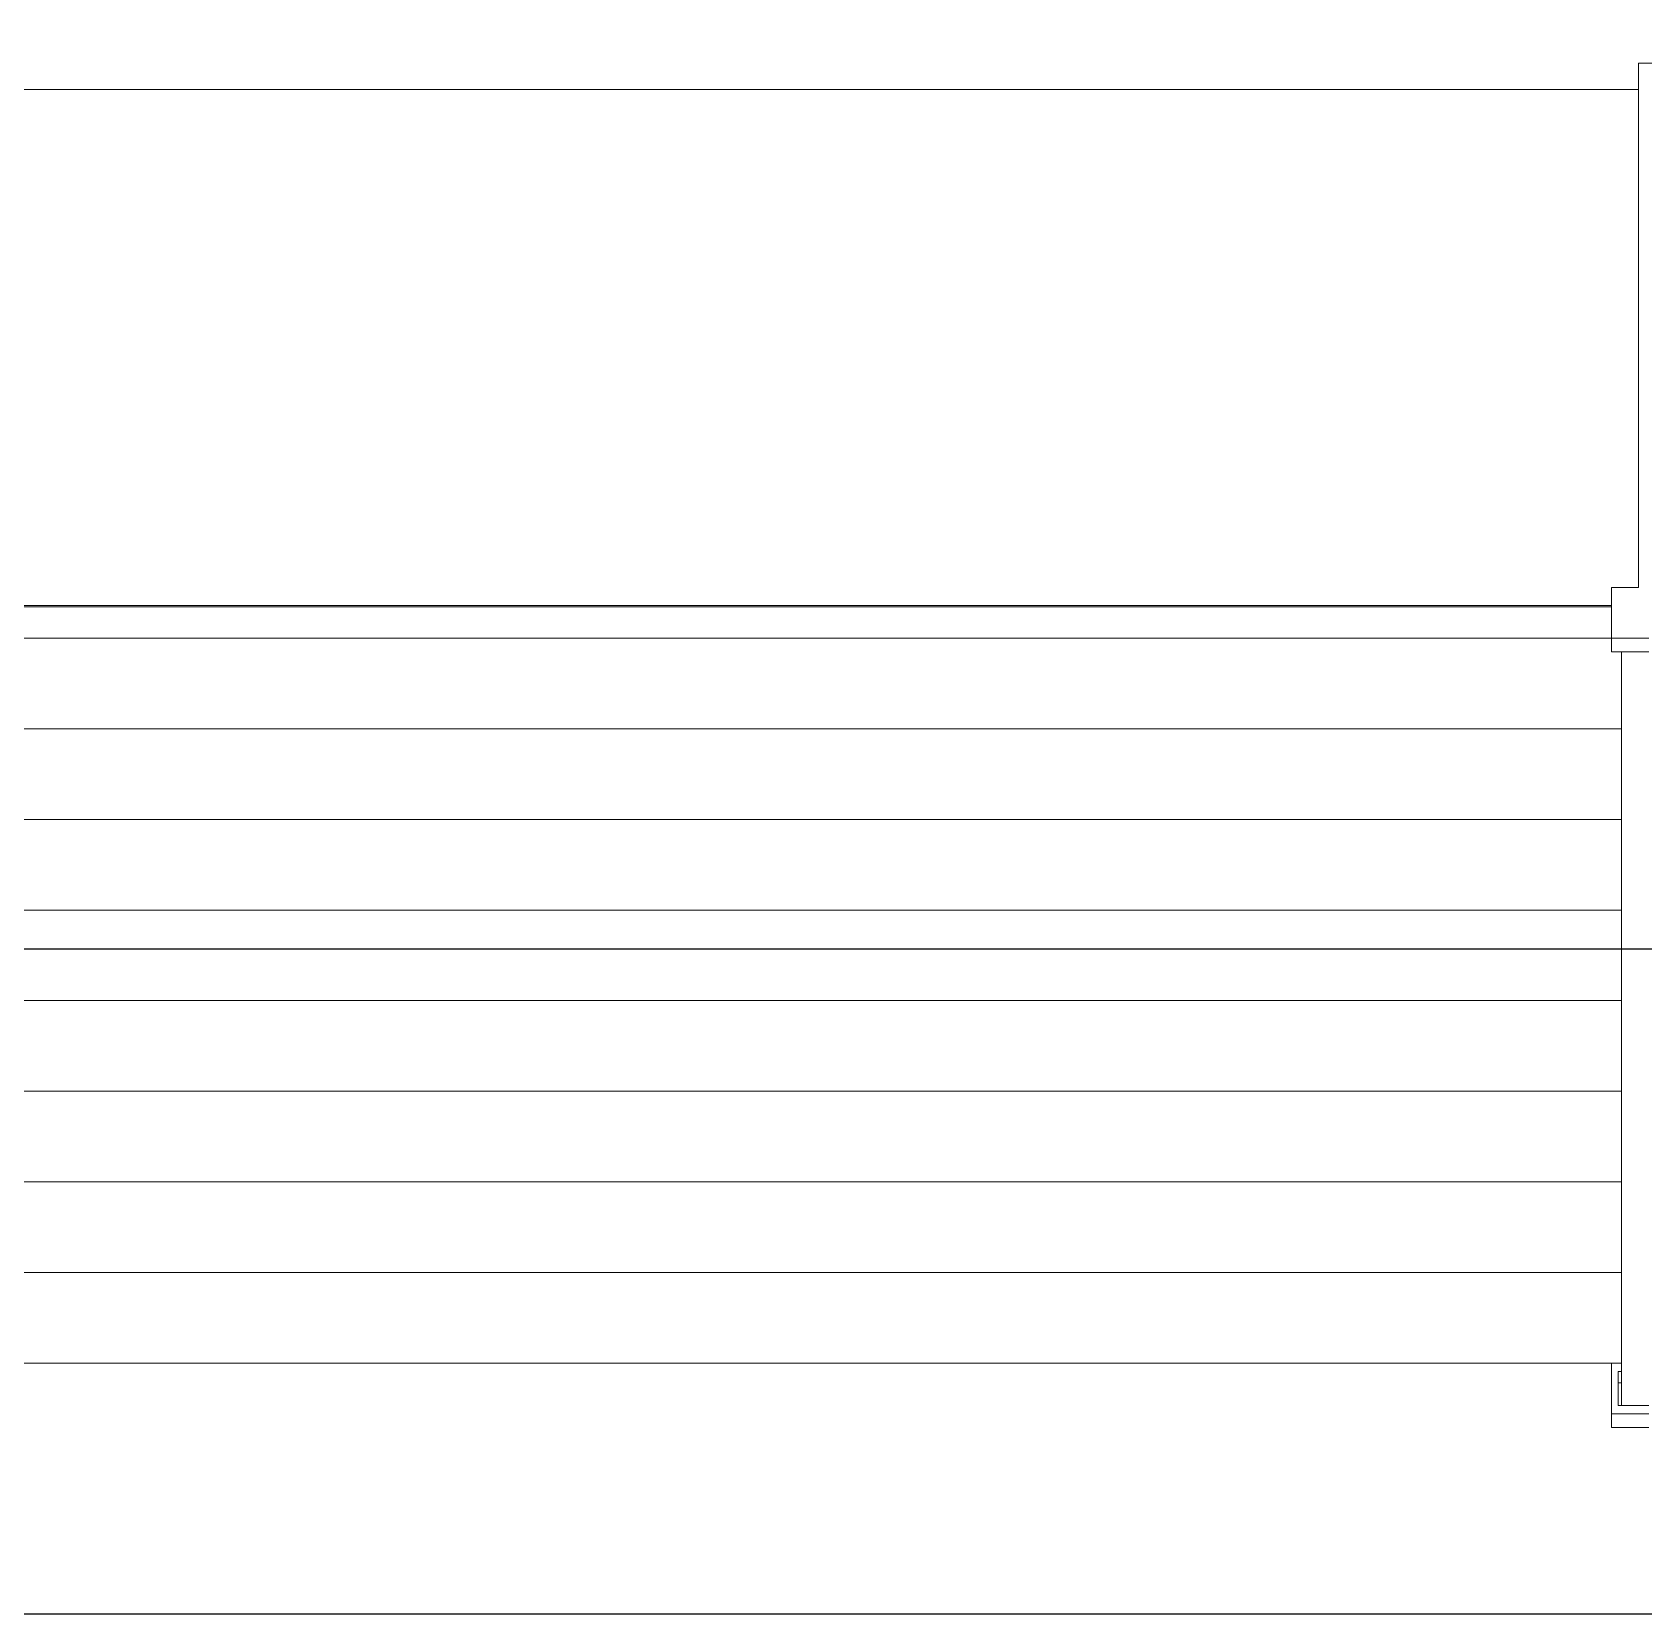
# Model space of a CAD drawing. Extents: x 27938 to 1507990, y 110129 to 923079.
# Drawn here: x 860691.6 to 861055.2, y 517540.4 to 517897.4 of the extents above; entities that cross this region are included whole.
import ezdxf

# ---------------------------------------------------------------- set-up
doc = ezdxf.new("R2010")
doc.units = 0
doc.header["$LTSCALE"] = 1000
doc.header["$MEASUREMENT"] = 0
doc.layers.add('平面-空调预留孔', color=173, linetype='Continuous', lineweight=15)
doc.layers.add('看线', color=251, linetype='Continuous')

# ---------------------------------------------------------------- blocks, each defined once
blk = doc.blocks.new('gdgdgdrgdfsfs')
at = {"layer": '平面-空调预留孔'}
for p, q in [((701373.32, 763967.56), (701455.02, 763967.56)), ((701455.02, 763967.56), (701455.02, 763849.22)), ((703030.02, 763961.62), (701455.02, 763961.62)), ((701455.02, 763849.22), (701461.18, 763849.22)), ((701461.18, 763849.22), (701461.18, 763834.7)), ((703023.86, 763845.19), (701461.18, 763845.19)), ((703023.86, 763844.89), (701461.18, 763844.89)), ((701461.18, 763837.76), (701452.7, 763837.76)), ((703023.86, 763837.79), (701461.18, 763837.79)), ((701452.7, 763834.7), (701461.18, 763834.7)), ((701458.87, 763834.7), (701458.87, 763664.59)), ((703026.17, 763817.33), (701458.87, 763817.33)), ((703026.17, 763796.87), (701458.87, 763796.87)), ((703026.17, 763776.42), (701458.87, 763776.42)), ((703026.17, 763755.96), (701458.87, 763755.96)), ((703026.17, 763735.5), (701458.87, 763735.5)), ((703026.17, 763715.04), (701458.87, 763715.04)), ((703026.17, 763694.59), (701458.87, 763694.59)), ((701458.87, 763674.13), (701461.18, 763674.13)), ((703026.17, 763674.13), (701458.87, 763674.13)), ((701461.18, 763659.61), (701461.18, 763674.13)), ((701459.64, 763672.22), (701458.87, 763672.22)), ((701459.64, 763664.59), (701459.64, 763672.22)), ((701459.64, 763669.66), (701458.87, 763669.66)), ((701452.7, 763664.59), (701459.64, 763664.59)), ((701461.18, 763662.68), (701452.7, 763662.68)), ((701452.7, 763659.61), (701461.18, 763659.61))]:
    blk.add_line(p, q, dxfattribs=at)

msp = doc.modelspace()

# ---------------------------------------------------------------- linework, layer by layer
at = {"layer": '看线', "color": 8}
msp.add_lwpolyline([(875516.58, 519340.45), (875516.59, 517690.45), (855316.58, 517690.45), (855316.58, 519190.45), (852916.58, 519190.45)], dxfattribs=at)
at = {"layer": '看线', "color": 8, "ltscale": 0.5}
msp.add_lwpolyline([(859266.58, 517690.45), (859266.58, 517540.45), (861266.58, 517540.45), (861266.58, 517690.45)], dxfattribs=at)

# ---------------------------------------------------------------- block references
at = {"layer": '平面-空调预留孔', "color": 8, "xscale": -1}
msp.add_blockref('gdgdgdrgdfsfs', (1562509.1, -246077.11), dxfattribs=at)

doc.saveas('drawing.dxf')
